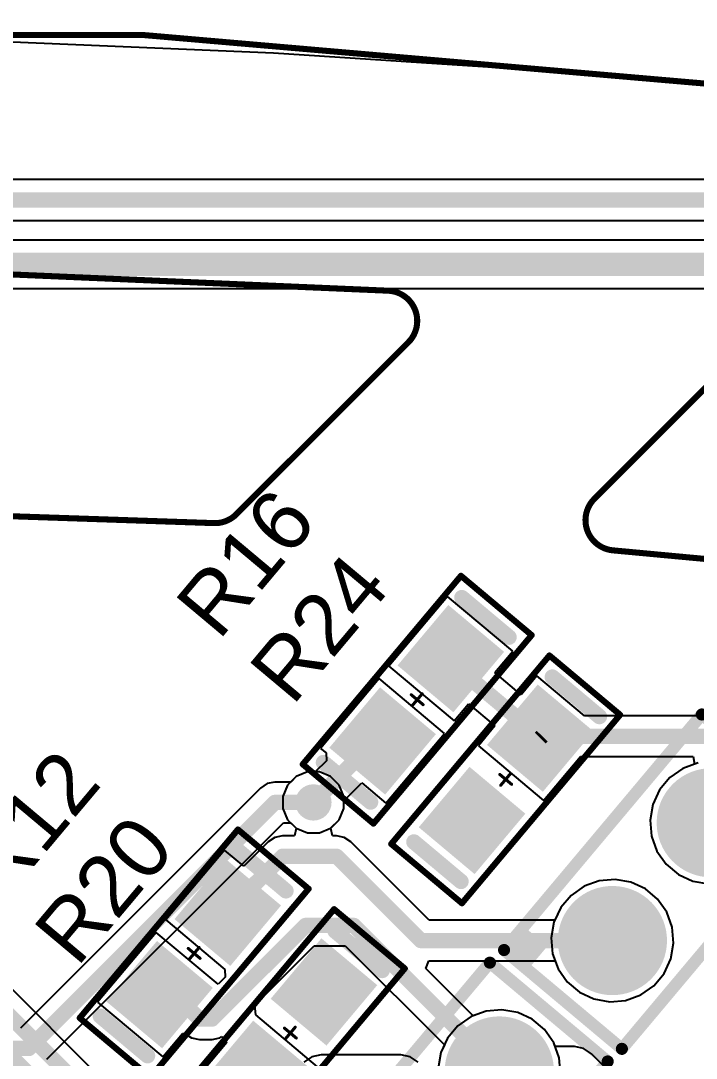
# Model space of a CAD drawing. Header units: millimetres. Extents: x -1.58 to 1.58, y -1.38 to 3.35.
# Drawn here: x 0.26 to 0.699, y 2.674 to 3.348 of the extents above; entities that cross this region are included whole.
import ezdxf

# ---------------------------------------------------------------- set-up
doc = ezdxf.new("R2010")
doc.units = ezdxf.units.MM
doc.header["$MEASUREMENT"] = 0
for name, color, linetype in [('BottomLayer', 5, 'Continuous'), ('BottomSolder', 6, 'Continuous'), ('Mechanical1', 6, 'Continuous'), ('Mechanical15', 56, 'Continuous'), ('MultiLayer', 9, 'Continuous'), ('PadHoleLayer', 156, 'Continuous'), ('TopLayer', 1, 'Continuous'), ('TopOverlay', 2, 'Continuous'), ('TopPaste', 8, 'Continuous'), ('TopSolder', 216, 'Continuous'), ('ViaHoleLayer', 16, 'Continuous')]:
    doc.layers.add(name, color=color, linetype=linetype)
doc.styles.add('Arial', font='arial.ttf', dxfattribs={"height": 0.2})

# ---------------------------------------------------------------- blocks, each defined once
blk = doc.blocks.new('ST_1KL3A_13')
at = {"layer": 'BottomLayer'}
h = blk.add_hatch(color=5, dxfattribs=at)
edge = h.paths.add_edge_path()
edge.add_arc((-0.1, 0), 0.0315, 0, 360)
h = blk.add_hatch(color=5, dxfattribs=at)
edge = h.paths.add_edge_path()
edge.add_arc((0, 0), 0.0315, 0, 360)
at = {"layer": 'BottomSolder'}
h = blk.add_hatch(color=6, dxfattribs=at)
edge = h.paths.add_edge_path()
edge.add_arc((-0.1, 0), 0.0355, 0, 360)
h = blk.add_hatch(color=6, dxfattribs=at)
edge = h.paths.add_edge_path()
edge.add_arc((0, 0), 0.0355, 0, 360)
at = {"layer": 'MultiLayer'}
h = blk.add_hatch(color=9, dxfattribs=at)
edge = h.paths.add_edge_path()
edge.add_arc((-0.1, 0), 0.0315, 0, 360)
h = blk.add_hatch(color=9, dxfattribs=at)
edge = h.paths.add_edge_path()
edge.add_arc((0, 0), 0.0315, 0, 360)
at = {"layer": 'PadHoleLayer'}
h = blk.add_hatch(color=156, dxfattribs=at)
edge = h.paths.add_edge_path()
edge.add_arc((-0.1, 0), 0.01969, 0, 360)
h = blk.add_hatch(color=156, dxfattribs=at)
edge = h.paths.add_edge_path()
edge.add_arc((0, 0), 0.01969, 0, 360)
at = {"layer": 'TopLayer'}
h = blk.add_hatch(color=1, dxfattribs=at)
edge = h.paths.add_edge_path()
edge.add_arc((-0.1, 0), 0.0315, 0, 360)
h = blk.add_hatch(color=1, dxfattribs=at)
edge = h.paths.add_edge_path()
edge.add_arc((0, 0), 0.0315, 0, 360)
at = {"layer": 'TopOverlay'}
blk.add_hatch(color=2, dxfattribs=at).paths.add_polyline_path([(-0.15, 0.03), (-0.13, 0.03), (-0.13, 0.05), (-0.15, 0.05)])
at = {"layer": 'TopSolder'}
h = blk.add_hatch(color=216, dxfattribs=at)
edge = h.paths.add_edge_path()
edge.add_arc((-0.1, 0), 0.0355, 0, 360)
h = blk.add_hatch(color=216, dxfattribs=at)
edge = h.paths.add_edge_path()
edge.add_arc((0, 0), 0.0355, 0, 360)
at = {"layer": 'TopOverlay', "const_width": 0.00787}
for points in [[(-0.15, 0.05), (-0.15, -0.05)], [(-0.15, 0.05), (0.05, 0.05)], [(0.05, 0.05), (0.05, -0.05)], [(-0.15, -0.05), (0.05, -0.05)]]:
    blk.add_lwpolyline(points, dxfattribs=at)
at = {"layer": 'TopOverlay', "const_width": 0.00394}
for points in [[(-0.15197, 0.05, 1), (-0.14803, 0.05, 1)], [(-0.15197, 0.05, 1), (-0.14803, 0.05, 1)], [(0.04803, 0.05, 1), (0.05197, 0.05, 1)], [(0.04803, 0.05, 1), (0.05197, 0.05, 1)], [(-0.15197, -0.05, 1), (-0.14803, -0.05, 1)], [(-0.15197, -0.05, 1), (-0.14803, -0.05, 1)], [(0.04803, -0.05, 1), (0.05197, -0.05, 1)], [(0.04803, -0.05, 1), (0.05197, -0.05, 1)]]:
    blk.add_lwpolyline(points, format="xyb", close=True, dxfattribs=at)
blk = doc.blocks.new('RESISTOR_0603_34')
at = {"layer": 'TopLayer'}
for points in [[(-0.05618, -0.02012), (-0.05618, 0.01925), (-0.01287, 0.01925), (-0.01287, -0.02012)], [(0.01335, -0.01969), (0.01335, 0.01969), (0.05665, 0.01969), (0.05665, -0.01969)]]:
    blk.add_hatch(color=1, dxfattribs=at).paths.add_polyline_path(points)
at = {"layer": 'TopPaste'}
for points in [[(-0.05618, -0.02012), (-0.05618, 0.01925), (-0.01287, 0.01925), (-0.01287, -0.02012)], [(0.01335, -0.01969), (0.01335, 0.01969), (0.05665, 0.01969), (0.05665, -0.01969)]]:
    blk.add_hatch(color=8, dxfattribs=at).paths.add_polyline_path(points)
at = {"layer": 'TopSolder'}
for points in [[(-0.06018, -0.02412), (-0.06018, 0.02325), (-0.00887, 0.02325), (-0.00887, -0.02412)], [(0.00935, -0.02369), (0.00935, 0.02369), (0.06065, 0.02369), (0.06065, -0.02369)]]:
    blk.add_hatch(color=216, dxfattribs=at).paths.add_polyline_path(points)
at = {"layer": 'Mechanical15', "const_width": 0.004}
for points in [[(-0.08, 0.03), (0.08, 0.03)], [(-0.08, 0.03), (-0.08, -0.03)], [(0.08, 0.03), (0.08, -0.03)], [(-0.08, -0.03), (0.08, -0.03)]]:
    blk.add_lwpolyline(points, dxfattribs=at)
at = {"layer": 'Mechanical15', "const_width": 0.002}
for points in [[(-0.081, 0.03, 1), (-0.079, 0.03, 1)], [(-0.081, 0.03, 1), (-0.079, 0.03, 1)], [(0.079, 0.03, 1), (0.081, 0.03, 1)], [(0.079, 0.03, 1), (0.081, 0.03, 1)], [(-0.081, -0.03, 1), (-0.079, -0.03, 1)], [(-0.081, -0.03, 1), (-0.079, -0.03, 1)], [(0.079, -0.03, 1), (0.081, -0.03, 1)], [(0.079, -0.03, 1), (0.081, -0.03, 1)]]:
    blk.add_lwpolyline(points, format="xyb", close=True, dxfattribs=at)
at = {"layer": 'TopOverlay'}
for points, const_width in [([(-0.06953, 0.01957), (-0.06953, -0.02043)], 0.01), ([(0.07047, 0.01957), (0.07047, -0.02043)], 0.01), ([(-0.005, 0), (0.005, 0)], 0.002), ([(0, 0.005), (0, -0.005)], 0.002)]:
    blk.add_lwpolyline(points, dxfattribs=dict(at, const_width=const_width))
for points, const_width in [([(-0.07203, 0.01957, 1), (-0.06703, 0.01957, 1)], 0.005), ([(0.06797, 0.01957, 1), (0.07297, 0.01957, 1)], 0.005), ([(-0.0055, 0, 1), (-0.0045, 0, 1)], 0.001), ([(-0.0005, 0.005, 1), (0.0005, 0.005, 1)], 0.001), ([(0.0045, 0, 1), (0.0055, 0, 1)], 0.001), ([(-0.0005, -0.005, 1), (0.0005, -0.005, 1)], 0.001), ([(-0.07203, -0.02043, 1), (-0.06703, -0.02043, 1)], 0.005), ([(0.06797, -0.02043, 1), (0.07297, -0.02043, 1)], 0.005)]:
    blk.add_lwpolyline(points, format="xyb", close=True, dxfattribs=dict(at, const_width=const_width))
blk = doc.blocks.new('RESISTOR_0603_38')
at = {"layer": 'TopLayer'}
for points in [[(-0.05618, -0.02012), (-0.05618, 0.01925), (-0.01287, 0.01925), (-0.01287, -0.02012)], [(0.01335, -0.01969), (0.01335, 0.01969), (0.05665, 0.01969), (0.05665, -0.01969)]]:
    blk.add_hatch(color=1, dxfattribs=at).paths.add_polyline_path(points)
at = {"layer": 'TopPaste'}
for points in [[(-0.05618, -0.02012), (-0.05618, 0.01925), (-0.01287, 0.01925), (-0.01287, -0.02012)], [(0.01335, -0.01969), (0.01335, 0.01969), (0.05665, 0.01969), (0.05665, -0.01969)]]:
    blk.add_hatch(color=8, dxfattribs=at).paths.add_polyline_path(points)
at = {"layer": 'TopSolder'}
for points in [[(-0.06018, -0.02412), (-0.06018, 0.02325), (-0.00887, 0.02325), (-0.00887, -0.02412)], [(0.00935, -0.02369), (0.00935, 0.02369), (0.06065, 0.02369), (0.06065, -0.02369)]]:
    blk.add_hatch(color=216, dxfattribs=at).paths.add_polyline_path(points)
at = {"layer": 'Mechanical15', "const_width": 0.004}
for points in [[(0.08, 0.03), (-0.08, 0.03)], [(-0.08, -0.03), (-0.08, 0.03)], [(0.08, -0.03), (0.08, 0.03)], [(0.08, -0.03), (-0.08, -0.03)]]:
    blk.add_lwpolyline(points, dxfattribs=at)
at = {"layer": 'Mechanical15', "const_width": 0.002}
for points in [[(-0.081, 0.03, 1), (-0.079, 0.03, 1)], [(-0.081, 0.03, 1), (-0.079, 0.03, 1)], [(0.079, 0.03, 1), (0.081, 0.03, 1)], [(0.079, 0.03, 1), (0.081, 0.03, 1)], [(-0.081, -0.03, 1), (-0.079, -0.03, 1)], [(-0.081, -0.03, 1), (-0.079, -0.03, 1)], [(0.079, -0.03, 1), (0.081, -0.03, 1)], [(0.079, -0.03, 1), (0.081, -0.03, 1)]]:
    blk.add_lwpolyline(points, format="xyb", close=True, dxfattribs=at)
at = {"layer": 'TopOverlay'}
for points, const_width in [([(-0.06953, -0.02043), (-0.06953, 0.01957)], 0.01), ([(0.07047, -0.02043), (0.07047, 0.01957)], 0.01), ([(0.005, 0), (-0.005, 0)], 0.002), ([(0, -0.005), (0, 0.005)], 0.002)]:
    blk.add_lwpolyline(points, dxfattribs=dict(at, const_width=const_width))
for points, const_width in [([(-0.07203, 0.01957, 1), (-0.06703, 0.01957, 1)], 0.005), ([(0.06797, 0.01957, 1), (0.07297, 0.01957, 1)], 0.005), ([(-0.0055, 0, 1), (-0.0045, 0, 1)], 0.001), ([(-0.0005, 0.005, 1), (0.0005, 0.005, 1)], 0.001), ([(0.0045, 0, 1), (0.0055, 0, 1)], 0.001), ([(-0.0005, -0.005, 1), (0.0005, -0.005, 1)], 0.001), ([(-0.07203, -0.02043, 1), (-0.06703, -0.02043, 1)], 0.005), ([(0.06797, -0.02043, 1), (0.07297, -0.02043, 1)], 0.005)]:
    blk.add_lwpolyline(points, format="xyb", close=True, dxfattribs=dict(at, const_width=const_width))
blk = doc.blocks.new('RESISTOR_0603_42')
at = {"layer": 'TopLayer'}
for points in [[(-0.05618, -0.02012), (-0.05618, 0.01925), (-0.01287, 0.01925), (-0.01287, -0.02012)], [(0.01335, -0.01969), (0.01335, 0.01969), (0.05665, 0.01969), (0.05665, -0.01969)]]:
    blk.add_hatch(color=1, dxfattribs=at).paths.add_polyline_path(points)
at = {"layer": 'TopPaste'}
for points in [[(-0.05618, -0.02012), (-0.05618, 0.01925), (-0.01287, 0.01925), (-0.01287, -0.02012)], [(0.01335, -0.01969), (0.01335, 0.01969), (0.05665, 0.01969), (0.05665, -0.01969)]]:
    blk.add_hatch(color=8, dxfattribs=at).paths.add_polyline_path(points)
at = {"layer": 'TopSolder'}
for points in [[(-0.06018, -0.02412), (-0.06018, 0.02325), (-0.00887, 0.02325), (-0.00887, -0.02412)], [(0.00935, -0.02369), (0.00935, 0.02369), (0.06065, 0.02369), (0.06065, -0.02369)]]:
    blk.add_hatch(color=216, dxfattribs=at).paths.add_polyline_path(points)
at = {"layer": 'Mechanical15', "const_width": 0.004}
for points in [[(-0.08, -0.03), (-0.08, 0.03)], [(0.08, 0.03), (-0.08, 0.03)], [(0.08, -0.03), (0.08, 0.03)], [(0.08, -0.03), (-0.08, -0.03)]]:
    blk.add_lwpolyline(points, dxfattribs=at)
at = {"layer": 'Mechanical15', "const_width": 0.002}
for points in [[(-0.081, 0.03, 1), (-0.079, 0.03, 1)], [(-0.081, 0.03, 1), (-0.079, 0.03, 1)], [(0.079, 0.03, 1), (0.081, 0.03, 1)], [(0.079, 0.03, 1), (0.081, 0.03, 1)], [(-0.081, -0.03, 1), (-0.079, -0.03, 1)], [(-0.081, -0.03, 1), (-0.079, -0.03, 1)], [(0.079, -0.03, 1), (0.081, -0.03, 1)], [(0.079, -0.03, 1), (0.081, -0.03, 1)]]:
    blk.add_lwpolyline(points, format="xyb", close=True, dxfattribs=at)
at = {"layer": 'TopOverlay'}
for points, const_width in [([(-0.06953, -0.02043), (-0.06953, 0.01957)], 0.01), ([(0.07047, -0.02043), (0.07047, 0.01957)], 0.01), ([(0.005, 0), (-0.005, 0)], 0.002), ([(0, -0.005), (0, 0.005)], 0.002)]:
    blk.add_lwpolyline(points, dxfattribs=dict(at, const_width=const_width))
for points, const_width in [([(-0.07203, 0.01957, 1), (-0.06703, 0.01957, 1)], 0.005), ([(0.06797, 0.01957, 1), (0.07297, 0.01957, 1)], 0.005), ([(-0.0055, 0, 1), (-0.0045, 0, 1)], 0.001), ([(-0.0005, 0.005, 1), (0.0005, 0.005, 1)], 0.001), ([(0.0045, 0, 1), (0.0055, 0, 1)], 0.001), ([(-0.0005, -0.005, 1), (0.0005, -0.005, 1)], 0.001), ([(-0.07203, -0.02043, 1), (-0.06703, -0.02043, 1)], 0.005), ([(0.06797, -0.02043, 1), (0.07297, -0.02043, 1)], 0.005)]:
    blk.add_lwpolyline(points, format="xyb", close=True, dxfattribs=dict(at, const_width=const_width))
blk = doc.blocks.new('RESISTOR_0603_46')
at = {"layer": 'TopLayer'}
for points in [[(-0.05618, -0.02012), (-0.05618, 0.01925), (-0.01287, 0.01925), (-0.01287, -0.02012)], [(0.01335, -0.01969), (0.01335, 0.01969), (0.05665, 0.01969), (0.05665, -0.01969)]]:
    blk.add_hatch(color=1, dxfattribs=at).paths.add_polyline_path(points)
at = {"layer": 'TopPaste'}
for points in [[(-0.05618, -0.02012), (-0.05618, 0.01925), (-0.01287, 0.01925), (-0.01287, -0.02012)], [(0.01335, -0.01969), (0.01335, 0.01969), (0.05665, 0.01969), (0.05665, -0.01969)]]:
    blk.add_hatch(color=8, dxfattribs=at).paths.add_polyline_path(points)
at = {"layer": 'TopSolder'}
for points in [[(-0.06018, -0.02412), (-0.06018, 0.02325), (-0.00887, 0.02325), (-0.00887, -0.02412)], [(0.00935, -0.02369), (0.00935, 0.02369), (0.06065, 0.02369), (0.06065, -0.02369)]]:
    blk.add_hatch(color=216, dxfattribs=at).paths.add_polyline_path(points)
at = {"layer": 'Mechanical15', "const_width": 0.004}
for points in [[(-0.08, -0.03), (-0.08, 0.03)], [(0.08, 0.03), (-0.08, 0.03)], [(0.08, -0.03), (0.08, 0.03)], [(0.08, -0.03), (-0.08, -0.03)]]:
    blk.add_lwpolyline(points, dxfattribs=at)
at = {"layer": 'Mechanical15', "const_width": 0.002}
for points in [[(-0.081, 0.03, 1), (-0.079, 0.03, 1)], [(-0.081, 0.03, 1), (-0.079, 0.03, 1)], [(0.079, 0.03, 1), (0.081, 0.03, 1)], [(0.079, 0.03, 1), (0.081, 0.03, 1)], [(-0.081, -0.03, 1), (-0.079, -0.03, 1)], [(-0.081, -0.03, 1), (-0.079, -0.03, 1)], [(0.079, -0.03, 1), (0.081, -0.03, 1)], [(0.079, -0.03, 1), (0.081, -0.03, 1)]]:
    blk.add_lwpolyline(points, format="xyb", close=True, dxfattribs=at)
at = {"layer": 'TopOverlay'}
for points, const_width in [([(-0.06953, -0.02043), (-0.06953, 0.01957)], 0.01), ([(0.07047, -0.02043), (0.07047, 0.01957)], 0.01), ([(0.005, 0), (-0.005, 0)], 0.002), ([(0, -0.005), (0, 0.005)], 0.002)]:
    blk.add_lwpolyline(points, dxfattribs=dict(at, const_width=const_width))
for points, const_width in [([(-0.07203, 0.01957, 1), (-0.06703, 0.01957, 1)], 0.005), ([(0.06797, 0.01957, 1), (0.07297, 0.01957, 1)], 0.005), ([(-0.0055, 0, 1), (-0.0045, 0, 1)], 0.001), ([(-0.0005, 0.005, 1), (0.0005, 0.005, 1)], 0.001), ([(0.0045, 0, 1), (0.0055, 0, 1)], 0.001), ([(-0.0005, -0.005, 1), (0.0005, -0.005, 1)], 0.001), ([(-0.07203, -0.02043, 1), (-0.06703, -0.02043, 1)], 0.005), ([(0.06797, -0.02043, 1), (0.07297, -0.02043, 1)], 0.005)]:
    blk.add_lwpolyline(points, format="xyb", close=True, dxfattribs=dict(at, const_width=const_width))
blk = doc.blocks.new('SFH_4550_76')
at = {"layer": 'BottomLayer'}
h = blk.add_hatch(color=5, dxfattribs=at)
edge = h.paths.add_edge_path()
edge.add_arc((-0.1, 0), 0.0315, 0, 360)
h = blk.add_hatch(color=5, dxfattribs=at)
edge = h.paths.add_edge_path()
edge.add_arc((0, 0), 0.0315, 0, 360)
at = {"layer": 'BottomSolder'}
h = blk.add_hatch(color=6, dxfattribs=at)
edge = h.paths.add_edge_path()
edge.add_arc((-0.1, 0), 0.0355, 0, 360)
h = blk.add_hatch(color=6, dxfattribs=at)
edge = h.paths.add_edge_path()
edge.add_arc((0, 0), 0.0355, 0, 360)
at = {"layer": 'MultiLayer'}
h = blk.add_hatch(color=9, dxfattribs=at)
edge = h.paths.add_edge_path()
edge.add_arc((-0.1, 0), 0.0315, 0, 360)
h = blk.add_hatch(color=9, dxfattribs=at)
edge = h.paths.add_edge_path()
edge.add_arc((0, 0), 0.0315, 0, 360)
at = {"layer": 'PadHoleLayer'}
h = blk.add_hatch(color=156, dxfattribs=at)
edge = h.paths.add_edge_path()
edge.add_arc((-0.1, 0), 0.01969, 0, 360)
h = blk.add_hatch(color=156, dxfattribs=at)
edge = h.paths.add_edge_path()
edge.add_arc((0, 0), 0.01969, 0, 360)
at = {"layer": 'TopLayer'}
h = blk.add_hatch(color=1, dxfattribs=at)
edge = h.paths.add_edge_path()
edge.add_arc((-0.1, 0), 0.0315, 0, 360)
h = blk.add_hatch(color=1, dxfattribs=at)
edge = h.paths.add_edge_path()
edge.add_arc((0, 0), 0.0315, 0, 360)
at = {"layer": 'TopOverlay'}
blk.add_hatch(color=2, dxfattribs=at).paths.add_polyline_path([(-0.15, 0.03), (-0.13, 0.03), (-0.13, 0.05), (-0.15, 0.05)])
at = {"layer": 'TopSolder'}
h = blk.add_hatch(color=216, dxfattribs=at)
edge = h.paths.add_edge_path()
edge.add_arc((-0.1, 0), 0.0355, 0, 360)
h = blk.add_hatch(color=216, dxfattribs=at)
edge = h.paths.add_edge_path()
edge.add_arc((0, 0), 0.0355, 0, 360)
at = {"layer": 'TopOverlay', "const_width": 0.00787}
for points in [[(-0.15, 0.05), (-0.15, -0.05)], [(-0.15, 0.05), (0.05, 0.05)], [(0.05, 0.05), (0.05, -0.05)], [(-0.15, -0.05), (0.05, -0.05)]]:
    blk.add_lwpolyline(points, dxfattribs=at)
at = {"layer": 'TopOverlay', "const_width": 0.00394}
for points in [[(-0.15197, 0.05, 1), (-0.14803, 0.05, 1)], [(-0.15197, 0.05, 1), (-0.14803, 0.05, 1)], [(0.04803, 0.05, 1), (0.05197, 0.05, 1)], [(0.04803, 0.05, 1), (0.05197, 0.05, 1)], [(-0.15197, -0.05, 1), (-0.14803, -0.05, 1)], [(-0.15197, -0.05, 1), (-0.14803, -0.05, 1)], [(0.04803, -0.05, 1), (0.05197, -0.05, 1)], [(0.04803, -0.05, 1), (0.05197, -0.05, 1)]]:
    blk.add_lwpolyline(points, format="xyb", close=True, dxfattribs=at)

msp = doc.modelspace()

# ---------------------------------------------------------------- hatches: boundary and pattern name
at = {"layer": 'BottomLayer'}
h = msp.add_hatch(color=5, dxfattribs=at)
edge = h.paths.add_edge_path()
edge.add_arc((0.45, 2.84), 0.01181, 0, 360)
at = {"layer": 'TopLayer'}
h = msp.add_hatch(color=1, dxfattribs=at)
edge = h.paths.add_edge_path()
edge.add_arc((0.45, 2.84), 0.01181, 0, 360)
at = {"layer": 'ViaHoleLayer'}
h = msp.add_hatch(color=16, dxfattribs=at)
edge = h.paths.add_edge_path()
edge.add_arc((0.45, 2.84), 0.00591, 0, 360)

# ---------------------------------------------------------------- linework, layer by layer
at = {"layer": 'BottomLayer'}
for p, q in [((0.25447, 3.33477), (0.42398, 3.32745)), ((0.42398, 3.32745), (0.5933, 3.31648)), ((0.5933, 3.31648), (0.76234, 3.30186)), ((0.69027, 2.86211), (0.68175, 2.85614)), ((0.70004, 2.86566), (0.69027, 2.86211)), ((0.43878, 2.85679), (0.43524, 2.85325)), ((0.44606, 2.85981), (0.43878, 2.85679)), ((0.45394, 2.85981), (0.44606, 2.85981)), ((0.46122, 2.85679), (0.45394, 2.85981)), ((0.46679, 2.85122), (0.46122, 2.85679)), ((0.68175, 2.85614), (0.67506, 2.84818)), ((0.41563, 2.84937), (0.25951, 2.69325)), ((0.41993, 2.85225), (0.41563, 2.84937)), ((0.425, 2.85325), (0.41993, 2.85225)), ((0.43524, 2.85325), (0.425, 2.85325)), ((0.46981, 2.84394), (0.46679, 2.85122)), ((0.67506, 2.84818), (0.67067, 2.83875)), ((0.46981, 2.83606), (0.46981, 2.84394)), ((0.46679, 2.82878), (0.46981, 2.83606)), ((0.67067, 2.83875), (0.66886, 2.82851)), ((0.46122, 2.82321), (0.46679, 2.82878)), ((0.66886, 2.82851), (0.66977, 2.81815)), ((0.27681, 2.67307), (0.43049, 2.82675)), ((0.43049, 2.82675), (0.43524, 2.82675)), ((0.43524, 2.82675), (0.43878, 2.82321)), ((0.43878, 2.82321), (0.44606, 2.82019)), ((0.45394, 2.82019), (0.46122, 2.82321)), ((0.44606, 2.82019), (0.45394, 2.82019)), ((0.66977, 2.81815), (0.67333, 2.80838)), ((0.67333, 2.80838), (0.67929, 2.79986)), ((0.67929, 2.79986), (0.68726, 2.79317)), ((0.63576, 2.78906), (0.62599, 2.7855)), ((0.64612, 2.78997), (0.63576, 2.78906)), ((0.65636, 2.78816), (0.64612, 2.78997)), ((0.66579, 2.78377), (0.65636, 2.78816)), ((0.68726, 2.79317), (0.69668, 2.78878)), ((0.69668, 2.78878), (0.70692, 2.78697)), ((0.62599, 2.7855), (0.61747, 2.77954)), ((0.67375, 2.77708), (0.66579, 2.78377)), ((0.61747, 2.77954), (0.61078, 2.77157)), ((0.67972, 2.76856), (0.67375, 2.77708)), ((0.61078, 2.77157), (0.60639, 2.76215)), ((0.68328, 2.75879), (0.67972, 2.76856)), ((0.60639, 2.76215), (0.60458, 2.7519)), ((0.68418, 2.74843), (0.68328, 2.75879)), ((0.60458, 2.7519), (0.60549, 2.74154)), ((0.68238, 2.73819), (0.68418, 2.74843)), ((0.60549, 2.74154), (0.60905, 2.73177)), ((0.67798, 2.72876), (0.68238, 2.73819)), ((0.60905, 2.73177), (0.61501, 2.72325)), ((0.6713, 2.7208), (0.67798, 2.72876)), ((0.61501, 2.72325), (0.62298, 2.71657)), ((0.66278, 2.71483), (0.6713, 2.7208)), ((0.62298, 2.71657), (0.6324, 2.71217)), ((0.653, 2.71127), (0.66278, 2.71483)), ((0.6324, 2.71217), (0.64265, 2.71037)), ((0.64265, 2.71037), (0.653, 2.71127)), ((0.55247, 2.70069), (0.54395, 2.69473)), ((0.56224, 2.70425), (0.55247, 2.70069)), ((0.5726, 2.70515), (0.56224, 2.70425)), ((0.58285, 2.70335), (0.5726, 2.70515)), ((0.59227, 2.69895), (0.58285, 2.70335)), ((0.54395, 2.69473), (0.53727, 2.68676)), ((0.60024, 2.69227), (0.59227, 2.69895)), ((0.53727, 2.68676), (0.53287, 2.67733)), ((0.6062, 2.68375), (0.60024, 2.69227)), ((0.60714, 2.68116), (0.6062, 2.68375)), ((0.61965, 2.68116), (0.60714, 2.68116)), ((0.62569, 2.67996), (0.61965, 2.68116)), ((0.63082, 2.67653), (0.62569, 2.67996)), ((0.44895, 2.6746), (0.44383, 2.67117)), ((0.455, 2.6758), (0.44895, 2.6746)), ((0.50693, 2.6758), (0.455, 2.6758)), ((0.51298, 2.6746), (0.50693, 2.6758)), ((0.5181, 2.67117), (0.51298, 2.6746)), ((0.53287, 2.67733), (0.53107, 2.66709)), ((0.71117, 2.59617), (0.63082, 2.67653))]:
    msp.add_line(p, q, dxfattribs=at)
at = {"layer": 'BottomLayer', "const_width": 0.01}
for points in [[(0.265, 2.68), (0.425, 2.84)], [(0.425, 2.84), (0.45, 2.84)], [(0.08, 2.68), (0.265, 2.68)]]:
    msp.add_lwpolyline(points, dxfattribs=at)
at = {"layer": 'BottomLayer', "const_width": 0.005}
for points in [[(0.4225, 2.84, 1), (0.4275, 2.84, 1)], [(0.4225, 2.84, 1), (0.4275, 2.84, 1)], [(0.4475, 2.84, 1), (0.4525, 2.84, 1)], [(0.2625, 2.68, 1), (0.2675, 2.68, 1)], [(0.2625, 2.68, 1), (0.2675, 2.68, 1)]]:
    msp.add_lwpolyline(points, format="xyb", close=True, dxfattribs=at)
at = {"layer": 'Mechanical1', "const_width": 0.00394}
for points in [[(-1.01619, 3.28061, -0.064799), (1.01619, 3.28061)], [(-0.49907, 3.17282, -0.032372), (0.49908, 3.17282)], [(0.49908, 3.17282, -0.645023), (0.51172, 3.13926)], [(0.64489, 3.00394, -0.637721), (0.63265, 3.03747)], [(-0.38497, 3.02169, -0.025481), (0.38497, 3.02169)], [(0.39989, 3.02743, -0.212188), (0.38497, 3.02169)], [(0.64489, 3.00394, -0.011211), (0.98185, 2.96746)]]:
    msp.add_lwpolyline(points, format="xyb", dxfattribs=at)
at = {"layer": 'Mechanical1', "const_width": 0.00197}
for points in [[(0.49809, 3.17282, 1), (0.50006, 3.17282, 1)], [(0.49809, 3.17282, 1), (0.50006, 3.17282, 1)], [(0.51074, 3.13926, 1), (0.51271, 3.13926, 1)], [(0.51074, 3.13926, 1), (0.51271, 3.13926, 1)], [(0.63166, 3.03747, 1), (0.63363, 3.03747, 1)], [(0.63166, 3.03747, 1), (0.63363, 3.03747, 1)], [(0.38399, 3.02169, 1), (0.38595, 3.02169, 1)], [(0.38399, 3.02169, 1), (0.38595, 3.02169, 1)], [(0.39891, 3.02743, 1), (0.40088, 3.02743, 1)], [(0.39891, 3.02743, 1), (0.40088, 3.02743, 1)], [(0.6439, 3.00394, 1), (0.64587, 3.00394, 1)], [(0.6439, 3.00394, 1), (0.64587, 3.00394, 1)]]:
    msp.add_lwpolyline(points, format="xyb", close=True, dxfattribs=at)
at = {"layer": 'Mechanical1', "const_width": 0.00394}
for points in [[(0.63265, 3.03747), (0.74125, 3.14607)], [(0.39989, 3.02743), (0.51172, 3.13926)]]:
    msp.add_lwpolyline(points, dxfattribs=at)
at = {"layer": 'TopLayer'}
for p, q in [((0.25447, 3.33477), (0.42398, 3.32745)), ((0.42398, 3.32745), (0.5933, 3.31648)), ((0.5933, 3.31648), (0.76234, 3.30186)), ((0.83235, 3.2451), (-0.57951, 3.2451)), ((-0.57402, 3.2186), (0.83235, 3.2186)), ((0.765, 3.2058), (-0.575, 3.2058)), ((-0.56845, 3.1742), (0.75845, 3.1742)), ((0.5372, 2.97405), (0.49907, 2.92862)), ((0.57961, 2.93846), (0.5372, 2.97405)), ((0.5679, 2.9245), (0.57961, 2.93846)), ((0.49907, 2.92862), (0.54149, 2.89303)), ((0.58508, 2.91009), (0.5679, 2.9245)), ((0.59535, 2.92232), (0.58508, 2.91009)), ((0.62633, 2.89633), (0.59535, 2.92232)), ((0.49284, 2.92051), (0.45471, 2.87508)), ((0.53525, 2.88492), (0.49284, 2.92051)), ((0.54149, 2.89303), (0.55086, 2.90419)), ((0.55086, 2.90419), (0.56804, 2.88978)), ((0.70759, 2.89633), (0.62633, 2.89633)), ((0.56804, 2.88978), (0.55723, 2.87689)), ((0.49713, 2.83949), (0.53525, 2.88492)), ((0.45471, 2.87508), (0.4582, 2.87216)), ((0.55723, 2.87689), (0.59964, 2.8413)), ((0.4582, 2.87216), (0.45842, 2.86716)), ((0.59964, 2.8413), (0.62358, 2.86982)), ((0.62358, 2.86982), (0.69684, 2.86982)), ((0.69684, 2.86982), (0.69773, 2.86482)), ((0.45842, 2.86716), (0.45107, 2.85981)), ((0.69027, 2.86211), (0.68175, 2.85614)), ((0.69773, 2.86482), (0.69027, 2.86211)), ((0.43878, 2.85679), (0.43321, 2.85122)), ((0.44606, 2.85981), (0.43878, 2.85679)), ((0.45107, 2.85981), (0.44606, 2.85981)), ((0.68175, 2.85614), (0.67506, 2.84818)), ((0.43321, 2.85122), (0.43019, 2.84394)), ((0.46981, 2.84107), (0.48142, 2.85267)), ((0.48142, 2.85267), (0.49713, 2.83949)), ((0.67506, 2.84818), (0.67067, 2.83875)), ((0.43019, 2.84394), (0.43019, 2.83606)), ((0.46981, 2.83606), (0.46981, 2.84107)), ((0.43019, 2.83606), (0.43321, 2.82878)), ((0.46679, 2.82878), (0.46981, 2.83606)), ((0.67067, 2.83875), (0.66886, 2.82851)), ((0.43321, 2.82878), (0.43873, 2.82325)), ((0.46127, 2.82325), (0.46679, 2.82878)), ((0.66886, 2.82851), (0.66977, 2.81815)), ((0.43872, 2.82297), (0.43766, 2.81825)), ((0.43873, 2.82325), (0.43872, 2.82297)), ((0.46128, 2.82297), (0.46127, 2.82325)), ((0.46234, 2.81825), (0.46128, 2.82297)), ((0.42063, 2.81437), (0.40476, 2.79851)), ((0.42493, 2.81725), (0.42063, 2.81437)), ((0.43, 2.81825), (0.42493, 2.81725)), ((0.43766, 2.81825), (0.43, 2.81825)), ((0.465, 2.81825), (0.46234, 2.81825)), ((0.47007, 2.81725), (0.465, 2.81825)), ((0.47437, 2.81437), (0.47007, 2.81725)), ((0.52532, 2.76342), (0.47437, 2.81437)), ((0.66977, 2.81815), (0.67333, 2.80838)), ((0.3922, 2.80905), (0.35407, 2.76362)), ((0.40476, 2.79851), (0.3922, 2.80905)), ((0.67333, 2.80838), (0.67929, 2.79986)), ((0.67929, 2.79986), (0.68726, 2.79317)), ((0.63576, 2.78906), (0.62599, 2.7855)), ((0.64612, 2.78997), (0.63576, 2.78906)), ((0.65636, 2.78816), (0.64612, 2.78997)), ((0.66579, 2.78377), (0.65636, 2.78816)), ((0.68726, 2.79317), (0.69668, 2.78878)), ((0.69668, 2.78878), (0.70692, 2.78697)), ((0.62599, 2.7855), (0.61747, 2.77954)), ((0.67375, 2.77708), (0.66579, 2.78377)), ((0.61747, 2.77954), (0.61078, 2.77157)), ((0.67972, 2.76856), (0.67375, 2.77708)), ((0.61078, 2.77157), (0.60698, 2.76342)), ((0.68328, 2.75879), (0.67972, 2.76856)), ((0.35407, 2.76362), (0.39245, 2.73141)), ((0.60698, 2.76342), (0.52532, 2.76342)), ((0.34784, 2.75551), (0.30971, 2.71008)), ((0.38803, 2.72178), (0.34784, 2.75551)), ((0.68418, 2.74843), (0.68328, 2.75879)), ((0.41183, 2.70808), (0.45049, 2.74675)), ((0.45049, 2.74675), (0.47073, 2.74675)), ((0.47073, 2.74675), (0.53518, 2.68229)), ((0.68238, 2.73819), (0.68418, 2.74843)), ((0.37858, 2.59394), (0.23053, 2.74198)), ((0.52305, 2.73191), (0.52512, 2.73691)), ((0.52512, 2.73691), (0.60718, 2.73691)), ((0.60718, 2.73691), (0.60905, 2.73177)), ((0.67798, 2.72876), (0.68238, 2.73819)), ((0.39267, 2.72642), (0.38803, 2.72178)), ((0.39245, 2.73141), (0.39267, 2.72642)), ((0.55379, 2.70117), (0.52305, 2.73191)), ((0.60905, 2.73177), (0.61501, 2.72325)), ((0.6713, 2.7208), (0.67798, 2.72876)), ((0.61501, 2.72325), (0.62298, 2.71657)), ((0.66278, 2.71483), (0.6713, 2.7208)), ((0.62298, 2.71657), (0.6324, 2.71217)), ((0.653, 2.71127), (0.66278, 2.71483)), ((0.30971, 2.71008), (0.35213, 2.67449)), ((0.41262, 2.7018), (0.41183, 2.70808)), ((0.6324, 2.71217), (0.64265, 2.71037)), ((0.64265, 2.71037), (0.653, 2.71127)), ((0.45277, 2.66811), (0.41262, 2.7018)), ((0.56224, 2.70425), (0.55379, 2.70117)), ((0.5726, 2.70515), (0.56224, 2.70425)), ((0.58285, 2.70335), (0.5726, 2.70515)), ((0.59227, 2.69895), (0.58285, 2.70335)), ((0.60024, 2.69227), (0.59227, 2.69895)), ((0.35213, 2.67449), (0.36489, 2.6897)), ((0.36489, 2.6897), (0.36649, 2.68977)), ((0.36649, 2.68977), (0.37079, 2.6869)), ((0.37079, 2.6869), (0.37586, 2.68589)), ((0.37586, 2.68589), (0.38414, 2.68589)), ((0.38414, 2.68589), (0.38921, 2.6869)), ((0.38921, 2.6869), (0.39038, 2.68768)), ((0.39038, 2.68768), (0.39376, 2.68392)), ((0.6062, 2.68375), (0.60024, 2.69227)), ((0.39376, 2.68392), (0.37223, 2.65827)), ((0.53518, 2.68229), (0.53287, 2.67733)), ((0.60976, 2.67398), (0.6062, 2.68375)), ((0.53287, 2.67733), (0.53107, 2.66709)), ((0.61067, 2.66362), (0.60976, 2.67398))]:
    msp.add_line(p, q, dxfattribs=at)
for points, const_width in [([(-0.57951, 3.23185), (0.86024, 3.23185)], 0.01), ([(-0.575, 3.19), (0.765, 3.19)], 0.015), ([(0.53934, 2.93354), (0.54942, 2.9227)], 0.01), ([(0.54942, 2.9227), (0.58652, 2.89158)], 0.01), ([(0.58652, 2.89158), (0.5975, 2.88181)], 0.01), ([(0.45, 2.84), (0.49, 2.88)], 0.01), ([(0.49, 2.88), (0.49498, 2.88)], 0.01), ([(0.5975, 2.88181), (0.59876, 2.88308)], 0.01), ([(0.59876, 2.88308), (0.71308, 2.88308)], 0.01), ([(0.45, 2.84), (0.45, 2.84)], 0.01), ([(0.39434, 2.76934), (0.43, 2.805)], 0.01), ([(0.43, 2.805), (0.465, 2.805)], 0.01), ([(0.465, 2.805), (0.51983, 2.75017)], 0.01), ([(0.39434, 2.76854), (0.39434, 2.76934)], 0.01), ([(0.38414, 2.69914), (0.445, 2.76)], 0.01), ([(0.445, 2.76), (0.47622, 2.76)], 0.01), ([(0.47622, 2.76), (0.57087, 2.66535)], 0.01), ([(0.51983, 2.75017), (0.64438, 2.75017)], 0.01), ([(0.22116, 2.73261), (0.3692, 2.58456)], 0.01), ([(0.34998, 2.715), (0.36, 2.715)], 0.01), ([(0.36, 2.715), (0.37586, 2.69914)], 0.01), ([(0.22592, 2.70239), (0.3512, 2.57711)], 0.01), ([(0.37586, 2.69914), (0.38414, 2.69914)], 0.01)]:
    msp.add_lwpolyline(points, dxfattribs=dict(at, const_width=const_width))
at = {"layer": 'TopLayer', "const_width": 0.005}
for points in [[(0.53684, 2.93354, 1), (0.54184, 2.93354, 1)], [(0.54692, 2.9227, 1), (0.55192, 2.9227, 1)], [(0.54692, 2.9227, 1), (0.55192, 2.9227, 1)], [(0.58402, 2.89158, 1), (0.58902, 2.89158, 1)], [(0.58402, 2.89158, 1), (0.58902, 2.89158, 1)], [(0.4875, 2.88, 1), (0.4925, 2.88, 1)], [(0.4875, 2.88, 1), (0.4925, 2.88, 1)], [(0.49248, 2.88, 1), (0.49748, 2.88, 1)], [(0.595, 2.88181, 1), (0.6, 2.88181, 1)], [(0.595, 2.88181, 1), (0.6, 2.88181, 1)], [(0.59626, 2.88308, 1), (0.60126, 2.88308, 1)], [(0.59626, 2.88308, 1), (0.60126, 2.88308, 1)], [(0.4475, 2.84, 1), (0.4525, 2.84, 1)], [(0.4475, 2.84, 1), (0.4525, 2.84, 1)], [(0.4475, 2.84, 1), (0.4525, 2.84, 1)], [(0.4275, 2.805, 1), (0.4325, 2.805, 1)], [(0.4275, 2.805, 1), (0.4325, 2.805, 1)], [(0.4625, 2.805, 1), (0.4675, 2.805, 1)], [(0.4625, 2.805, 1), (0.4675, 2.805, 1)], [(0.39184, 2.76934, 1), (0.39684, 2.76934, 1)], [(0.39184, 2.76934, 1), (0.39684, 2.76934, 1)], [(0.39184, 2.76854, 1), (0.39684, 2.76854, 1)], [(0.4425, 2.76, 1), (0.4475, 2.76, 1)], [(0.4425, 2.76, 1), (0.4475, 2.76, 1)], [(0.47372, 2.76, 1), (0.47872, 2.76, 1)], [(0.47372, 2.76, 1), (0.47872, 2.76, 1)], [(0.51733, 2.75017, 1), (0.52233, 2.75017, 1)], [(0.51733, 2.75017, 1), (0.52233, 2.75017, 1)], [(0.64188, 2.75017, 1), (0.64688, 2.75017, 1)], [(0.34748, 2.715, 1), (0.35248, 2.715, 1)], [(0.3575, 2.715, 1), (0.3625, 2.715, 1)], [(0.3575, 2.715, 1), (0.3625, 2.715, 1)], [(0.37336, 2.69914, 1), (0.37836, 2.69914, 1)], [(0.37336, 2.69914, 1), (0.37836, 2.69914, 1)], [(0.38164, 2.69914, 1), (0.38664, 2.69914, 1)], [(0.38164, 2.69914, 1), (0.38664, 2.69914, 1)]]:
    msp.add_lwpolyline(points, format="xyb", close=True, dxfattribs=at)

# ---------------------------------------------------------------- block references
for name, p, rotation in [('RESISTOR_0603_42', (0.51748, 2.90681), 230), ('RESISTOR_0603_34', (0.575, 2.855), 50), ('SFH_4550_76', (0.70866, 2.82677), 50), ('RESISTOR_0603_46', (0.37248, 2.74181), 230), ('RESISTOR_0603_38', (0.435, 2.69), 230), ('ST_1KL3A_13', (0.57087, 2.66535), 50)]:
    msp.add_blockref(name, p, dxfattribs=dict(rotation=rotation))

# ---------------------------------------------------------------- texts
at = {"layer": 'TopOverlay', "style": 'Arial'}
for s, p in [('R16', (0.38845, 2.94466)), ('R24', (0.43634, 2.90215)), ('R12', (0.24845, 2.77466)), ('R20', (0.29634, 2.73215))]:
    msp.add_text(s, height=0.03937, rotation=50, dxfattribs=at).set_placement(p)

doc.saveas('drawing.dxf')
